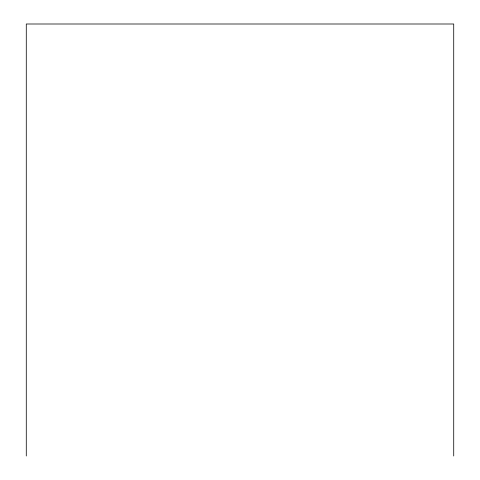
<?xml version="1.0" encoding="UTF-8"?>
<svg xmlns="http://www.w3.org/2000/svg" width="480" height="480" viewBox="0 0 480 480"><rect width="100%" height="100%" fill="white"/><g stroke="black" fill="none" stroke-linecap="round" stroke-linejoin="round"><path stroke-width="0.72" d="M453.72 456L453.72 24L26.28 24L26.28 456"/></g></svg>
